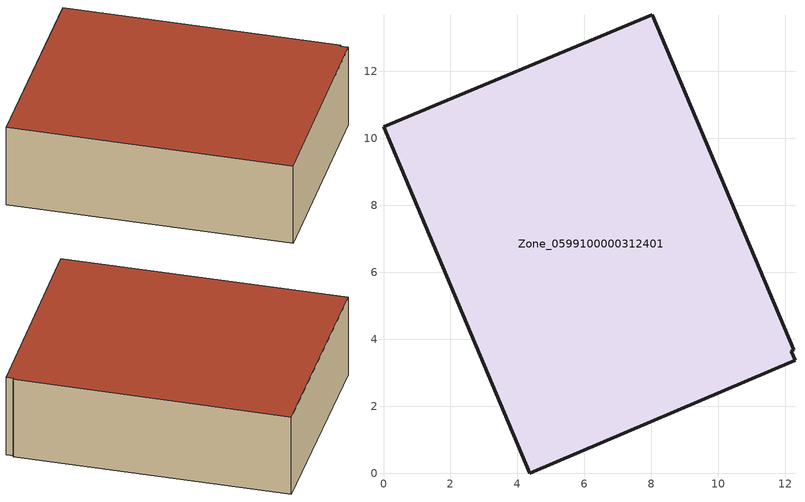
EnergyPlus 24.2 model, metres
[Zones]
Zone_0599100000312401
 floor ground (C_G): 12.24,3.68 12.17,3.64 12.29,3.37 4.37,0 0,10.34 8.02,13.68 z0
 wall outside (C_F): 12.24,3.68 8.02,13.68 0,10.34 4.37,0 12.29,3.37 12.17,3.64 12.24,3.68 z0:3.48
 roof outside (C_R): 12.17,3.64 12.24,3.68 8.02,13.68 0,10.34 4.37,0 12.29,3.37 z3.48
[BUILDING]
Pand.0599100000312401: North Axis=0; Terrain=City; Loads Convergence Tolerance Value=0.04; Temperature Convergence Tolerance Value=0.4; Solar Distribution=FullExterior; Maximum Number of Warmup Days=25; Minimum Number of Warmup Days=1
[Site:Location]
Rotterdam.The.Hague.AP_ZH_NLD Design_Conditions: Latitude=51.96; Longitude=4.45; Time Zone=1; Elevation=-4.5
[SITE:GROUNDTEMPERATURE:BUILDINGSURFACE]
18, 18, 18, 18, 18, 18, 18, 18, 18, 18, 18, 18
[MATERIAL] Thermal Absorptance=0.9; Solar Absorptance=0.7; Visible Absorptance=0.7
Name | Roughness | Thickness | Conductivity | Density | Specific Heat
G.TC.1946-1964 | MediumSmooth | 0.15 | 1 | 540 | 1210
F.TC.1946-1964 | Rough | 0.3 | 0.857143 | 1920 | 840
R.TC.1946-1964 | MediumRough | 0.2 | 0.235294 | 1500 | 1000
[CONSTRUCTION]
C_G: G.TC.1946-1964
C_F: F.TC.1946-1964
C_R: R.TC.1946-1964
[ZONE]
Zone_0599100000312401: Type=1; Multiplier=1; Ceiling Height=Autocalculate; Volume=Autocalculate; Floor Area=autocalculate; Part of Total Floor Area=Yes
[ZONEINFILTRATION:DESIGNFLOWRATE]
Infil_Zone_0599100000312401: Zone or ZoneList or Space or SpaceList=Zone_0599100000312401; Schedule=AlwaysOn; Design Flow Rate Calculation Method=Flow/Area; Flow Rate per Floor Area=0.003; Constant Term Coefficient=1; Temperature Term Coefficient=0; Velocity Term Coefficient=0; Velocity Squared Term Coefficient=0
[HVACTEMPLATE:ZONE:IDEALLOADSAIRSYSTEM]
Zone_0599100000312401: Maximum Heating Supply Air Temperature=50; Minimum Cooling Supply Air Temperature=13; Maximum Heating Supply Air Humidity Ratio=0.0156; Minimum Cooling Supply Air Humidity Ratio=0.0077; Heating Limit=NoLimit; Cooling Limit=NoLimit; Dehumidification Control Type=ConstantSensibleHeatRatio; Cooling Sensible Heat Ratio=0.7; Dehumidification Setpoint=60; Humidification Control Type=None; Humidification Setpoint=30; Outdoor Air Method=None; Outdoor Air Flow Rate per Person=0.00944; Outdoor Air Flow Rate per Zone Floor Area=0; Outdoor Air Flow Rate per Zone=0; Demand Controlled Ventilation Type=None; Outdoor Air Economizer Type=NoEconomizer; Heat Recovery Type=None; Sensible Heat Recovery Effectiveness=0.7; Latent Heat Recovery Effectiveness=0.65
[ZONECONTROL:THERMOSTAT]
ThermostatControl_Zone_0599100000312401: Zone or ZoneList=Zone_0599100000312401; Control Type Schedule=DualSetpointControlType; Control 1=Thermostat_Zone_0599100000312401; Temperature Difference Between Cutout And Setpoint=0
[THERMOSTATSETPOINT:DUALSETPOINT]
Thermostat_Zone_0599100000312401: Heating Setpoint Temperature Schedule=HeatingSetpoint_Zone_0599100000312401; Cooling Setpoint Temperature Schedule=CoolingSetpoint_Zone_0599100000312401
[SCHEDULE:COMPACT]
HeatingSetpoint_Zone_0599100000312401: Through: 12/31, For: AllDays, Until: 24:00, 21
CoolingSetpoint_Zone_0599100000312401: Through: 12/31, For: AllDays, Until: 24:00, 24
DualSetpointControlType: Through: 12/31, For: AllDays, Until: 24:00, 4
AlwaysOn: Through: 12/31, For: AllDays, Until: 24:00, 1
